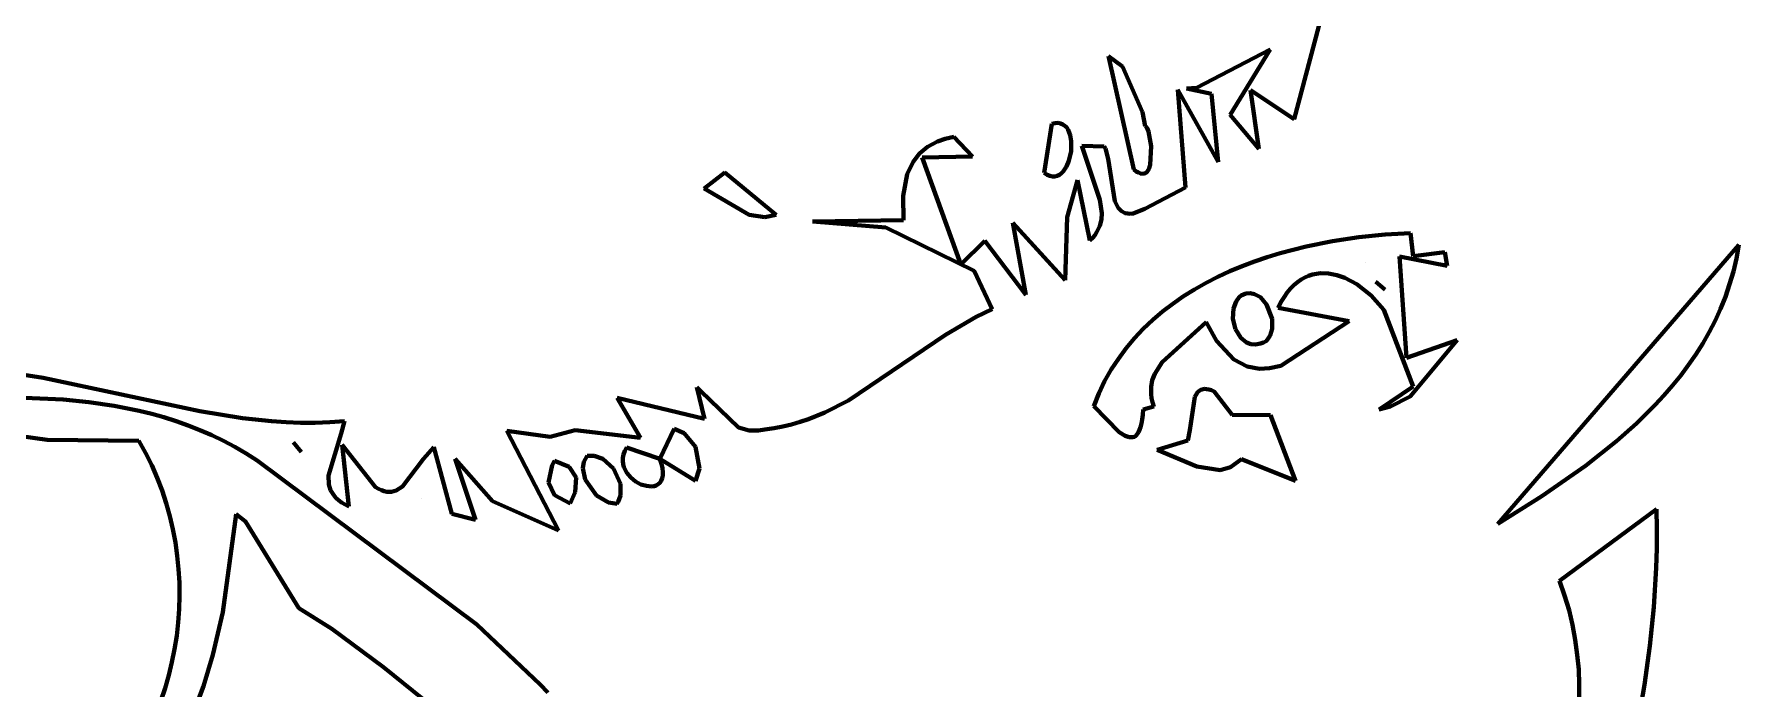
# Model space of a CAD drawing. Header units: millimetres. Extents: x 0 to 9.3, y 0 to 12.
# Drawn here: x 5.57 to 6.926, y 6.137 to 6.657 of the extents above; entities that cross this region are included whole.
import ezdxf

# ---------------------------------------------------------------- set-up
doc = ezdxf.new("R2010")
doc.units = ezdxf.units.MM
doc.layers.add('color#010101ff', color=7, linetype='CONTINUOUS', lineweight=100)
doc.layers.add('color#ffffffff', color=7, linetype='CONTINUOUS', lineweight=100)

msp = doc.modelspace()

# ---------------------------------------------------------------- linework, layer by layer
at = {"layer": 'color#010101ff'}
for p, q in [((6.5723, 6.5899), (6.5976, 6.6861)), ((6.4946, 6.6148), (6.553, 6.6452)), ((6.553, 6.6452), (6.5213, 6.5933)), ((6.4246, 6.6399), (6.4357, 6.6318)), ((6.4446, 6.5498), (6.4246, 6.6399)), ((6.4357, 6.6318), (6.4517, 6.5954)), ((6.4867, 6.6143), (6.4946, 6.6148)), ((6.4859, 6.5354), (6.4797, 6.6132)), ((6.4797, 6.6132), (6.5117, 6.556)), ((6.5065, 6.6099), (6.4867, 6.6143)), ((6.5117, 6.556), (6.5065, 6.6099)), ((6.544, 6.5663), (6.5375, 6.6128)), ((6.5375, 6.6128), (6.5723, 6.5899)), ((6.4517, 6.5954), (6.4538, 6.5843)), ((6.5213, 6.5933), (6.544, 6.5663)), ((6.2885, 6.572), (6.2947, 6.5742)), ((6.2947, 6.5742), (6.3016, 6.5757)), ((6.3016, 6.5757), (6.3164, 6.5601)), ((6.3735, 6.5471), (6.3795, 6.5861)), ((6.3795, 6.5861), (6.3821, 6.5867)), ((6.3821, 6.5867), (6.3844, 6.5868)), ((6.3844, 6.5868), (6.3865, 6.5864)), ((6.3865, 6.5864), (6.3883, 6.5856)), ((6.3883, 6.5856), (6.3899, 6.5845)), ((6.3899, 6.5845), (6.3913, 6.5831)), ((6.3913, 6.5831), (6.3925, 6.5814)), ((6.3925, 6.5814), (6.3942, 6.5772)), ((6.3942, 6.5772), (6.395, 6.5724)), ((6.4538, 6.5843), (6.4543, 6.584)), ((6.4543, 6.584), (6.4554, 6.5826)), ((6.4554, 6.5826), (6.4563, 6.58)), ((6.4563, 6.58), (6.4584, 6.5683)), ((6.2693, 6.556), (6.2743, 6.5624)), ((6.2743, 6.5624), (6.2807, 6.5678)), ((6.2807, 6.5678), (6.2885, 6.572)), ((6.3949, 6.5645), (6.3931, 6.5567)), ((6.395, 6.5724), (6.3949, 6.5645)), ((6.4177, 6.5257), (6.4034, 6.5685)), ((6.4034, 6.5685), (6.4212, 6.568)), ((6.4212, 6.568), (6.4221, 6.5664)), ((6.4221, 6.5664), (6.4244, 6.5583)), ((6.4584, 6.5683), (6.4578, 6.5534)), ((6.1031, 6.5348), (6.1194, 6.5474)), ((6.1194, 6.5474), (6.1604, 6.5138)), ((6.2646, 6.5462), (6.2693, 6.556)), ((6.3164, 6.5601), (6.2765, 6.5593)), ((6.2765, 6.5593), (6.3072, 6.4744)), ((6.3758, 6.5457), (6.3735, 6.5471)), ((6.3886, 6.5483), (6.3871, 6.5468)), ((6.3912, 6.5521), (6.3886, 6.5483)), ((6.3931, 6.5567), (6.3912, 6.5521)), ((6.4244, 6.5583), (6.4297, 6.5246)), ((6.4466, 6.5483), (6.4446, 6.5498)), ((6.4484, 6.5473), (6.4466, 6.5483)), ((6.4501, 6.5466), (6.4484, 6.5473)), ((6.454, 6.547), (6.4529, 6.5465)), ((6.455, 6.5478), (6.454, 6.547)), ((6.4567, 6.5501), (6.455, 6.5478)), ((6.4578, 6.5534), (6.4567, 6.5501)), ((6.1388, 6.5138), (6.1031, 6.5348)), ((6.2613, 6.5289), (6.2646, 6.5462)), ((6.3779, 6.5447), (6.3758, 6.5457)), ((6.38, 6.5443), (6.3779, 6.5447)), ((6.382, 6.5443), (6.38, 6.5443)), ((6.3838, 6.5448), (6.382, 6.5443)), ((6.3855, 6.5456), (6.3838, 6.5448)), ((6.3871, 6.5468), (6.3855, 6.5456)), ((6.3918, 6.512), (6.3999, 6.5412)), ((6.3999, 6.5412), (6.4098, 6.4933)), ((6.4516, 6.5464), (6.4501, 6.5466)), ((6.4529, 6.5465), (6.4516, 6.5464)), ((6.4534, 6.5186), (6.4859, 6.5354)), ((6.2615, 6.5095), (6.2613, 6.5289)), ((6.4192, 6.5151), (6.4177, 6.5257)), ((6.4297, 6.5246), (6.4323, 6.5194)), ((6.1513, 6.512), (6.1388, 6.5138)), ((6.1604, 6.5138), (6.1513, 6.512)), ((6.1891, 6.5084), (6.2615, 6.5095)), ((6.2475, 6.5036), (6.1891, 6.5084)), ((6.3589, 6.4503), (6.3484, 6.5074)), ((6.3484, 6.5074), (6.3902, 6.4619)), ((6.3902, 6.4619), (6.3918, 6.512)), ((6.4177, 6.505), (6.4189, 6.51)), ((6.4189, 6.51), (6.4192, 6.5151)), ((6.4323, 6.5194), (6.4348, 6.5168)), ((6.4348, 6.5168), (6.4379, 6.5152)), ((6.4379, 6.5152), (6.4398, 6.5147)), ((6.4398, 6.5147), (6.4418, 6.5146)), ((6.4418, 6.5146), (6.4441, 6.5147)), ((6.4441, 6.5147), (6.4534, 6.5186)), ((6.3177, 6.4692), (6.2475, 6.5036)), ((6.3072, 6.4744), (6.3261, 6.4931)), ((6.3261, 6.4931), (6.3589, 6.4503)), ((6.4098, 6.4933), (6.412, 6.4955)), ((6.412, 6.4955), (6.4139, 6.4979)), ((6.4139, 6.4979), (6.4154, 6.5002)), ((6.4154, 6.5002), (6.4177, 6.505)), ((6.6027, 6.4928), (6.5818, 6.4886)), ((6.6236, 6.496), (6.6027, 6.4928)), ((6.6444, 6.4981), (6.6236, 6.496)), ((6.6647, 6.4992), (6.6444, 6.4981)), ((6.6669, 6.4808), (6.6647, 6.4992)), ((6.5508, 6.4802), (6.5407, 6.4767)), ((6.561, 6.4833), (6.5508, 6.4802)), ((6.5818, 6.4886), (6.561, 6.4833)), ((6.6614, 6.4002), (6.656, 6.4806)), ((6.656, 6.4806), (6.6938, 6.4733)), ((6.692, 6.4841), (6.6669, 6.4808)), ((6.6938, 6.4733), (6.692, 6.4841)), ((6.9258, 6.4898), (6.734, 6.2682)), ((6.9238, 6.4791), (6.9258, 6.4898)), ((6.3321, 6.4389), (6.3177, 6.4692)), ((6.521, 6.4689), (6.5114, 6.4644)), ((6.5308, 6.473), (6.521, 6.4689)), ((6.5407, 6.4767), (6.5308, 6.473)), ((6.5837, 6.4653), (6.5868, 6.4663)), ((6.5868, 6.4663), (6.5932, 6.4673)), ((6.5932, 6.4673), (6.5996, 6.4671)), ((6.5996, 6.4671), (6.6061, 6.4659)), ((6.6061, 6.4659), (6.6125, 6.4637)), ((6.629, 6.4758), (6.629, 6.4758)), ((6.9184, 6.4586), (6.9214, 6.4687)), ((6.9214, 6.4687), (6.9238, 6.4791)), ((6.493, 6.4545), (6.4842, 6.449)), ((6.5021, 6.4596), (6.493, 6.4545)), ((6.5114, 6.4644), (6.5021, 6.4596)), ((6.5666, 6.4519), (6.5692, 6.4551)), ((6.5692, 6.4551), (6.5719, 6.4579)), ((6.5719, 6.4579), (6.5748, 6.4602)), ((6.5748, 6.4602), (6.5777, 6.4623)), ((6.5777, 6.4623), (6.5807, 6.4639)), ((6.5807, 6.4639), (6.5837, 6.4653)), ((6.6125, 6.4637), (6.6219, 6.4587)), ((6.6219, 6.4587), (6.6335, 6.4496)), ((6.6372, 6.4606), (6.6442, 6.4545)), ((6.6439, 6.4548), (6.6372, 6.4606)), ((6.6442, 6.4545), (6.6439, 6.4548)), ((6.915, 6.4487), (6.9184, 6.4586)), ((6.3193, 6.4328), (6.3321, 6.4389)), ((6.4757, 6.4431), (6.4675, 6.4368)), ((6.4842, 6.449), (6.4757, 6.4431)), ((6.5235, 6.431), (6.5239, 6.4393)), ((6.5239, 6.4393), (6.526, 6.445)), ((6.526, 6.445), (6.5285, 6.4483)), ((6.5285, 6.4483), (6.53, 6.4497)), ((6.53, 6.4497), (6.5337, 6.4512)), ((6.5337, 6.4512), (6.5373, 6.4515)), ((6.5373, 6.4515), (6.5407, 6.4508)), ((6.5407, 6.4508), (6.5453, 6.4482)), ((6.5453, 6.4482), (6.5503, 6.4424)), ((6.5503, 6.4424), (6.5546, 6.431)), ((6.5595, 6.4399), (6.5617, 6.4443)), ((6.6158, 6.4293), (6.5595, 6.4399)), ((6.5617, 6.4443), (6.5641, 6.4483)), ((6.5641, 6.4483), (6.5666, 6.4519)), ((6.6335, 6.4496), (6.6435, 6.4383)), ((6.9068, 6.4296), (6.9111, 6.439)), ((6.9111, 6.439), (6.915, 6.4487)), ((6.2949, 6.4183), (6.3193, 6.4328)), ((6.4597, 6.4302), (6.4522, 6.4231)), ((6.4675, 6.4368), (6.4597, 6.4302)), ((6.4673, 6.3967), (6.5021, 6.4285)), ((6.5021, 6.4285), (6.5104, 6.4137)), ((6.5256, 6.4228), (6.5235, 6.431)), ((6.5546, 6.431), (6.5547, 6.4231)), ((6.5615, 6.3938), (6.6158, 6.4293)), ((6.6435, 6.4383), (6.6667, 6.3773)), ((6.9021, 6.4205), (6.9068, 6.4296)), ((6.2178, 6.3663), (6.2949, 6.4183)), ((6.4452, 6.4156), (6.4385, 6.4077)), ((6.4522, 6.4231), (6.4452, 6.4156)), ((6.5104, 6.4137), (6.5242, 6.3987)), ((6.5299, 6.4159), (6.5256, 6.4228)), ((6.5343, 6.4124), (6.5299, 6.4159)), ((6.5377, 6.411), (6.5343, 6.4124)), ((6.5477, 6.4122), (6.5455, 6.4114)), ((6.5498, 6.4134), (6.5477, 6.4122)), ((6.5511, 6.4147), (6.5498, 6.4134)), ((6.5531, 6.4178), (6.5511, 6.4147)), ((6.5547, 6.4231), (6.5531, 6.4178)), ((6.7017, 6.4141), (6.6614, 6.4002)), ((6.6644, 6.3693), (6.7017, 6.4141)), ((6.8915, 6.4028), (6.897, 6.4115)), ((6.897, 6.4115), (6.9021, 6.4205)), ((6.4324, 6.3994), (6.4267, 6.3907)), ((6.4385, 6.4077), (6.4324, 6.3994)), ((6.5242, 6.3987), (6.5348, 6.3932)), ((6.5415, 6.4106), (6.5377, 6.411)), ((6.5455, 6.4114), (6.5415, 6.4106)), ((6.8856, 6.3944), (6.8915, 6.4028)), ((5.5433, 6.3896), (5.5775, 6.3842)), ((6.4267, 6.3907), (6.4215, 6.3815)), ((6.4594, 6.3824), (6.4613, 6.3875)), ((6.4613, 6.3875), (6.4673, 6.3967)), ((6.5348, 6.3932), (6.5445, 6.3914)), ((6.5445, 6.3914), (6.5526, 6.3918)), ((6.5526, 6.3918), (6.5615, 6.3938)), ((6.873, 6.378), (6.8795, 6.3861)), ((6.8795, 6.3861), (6.8856, 6.3944)), ((5.5775, 6.3842), (5.702, 6.3576)), ((6.1033, 6.3516), (6.0972, 6.3768)), ((6.0972, 6.3768), (6.1003, 6.3735)), ((6.1003, 6.3735), (6.1304, 6.3447)), ((6.4169, 6.3718), (6.4128, 6.3617)), ((6.4215, 6.3815), (6.4169, 6.3718)), ((6.4584, 6.377), (6.4594, 6.3824)), ((6.4584, 6.3711), (6.4584, 6.377)), ((6.4588, 6.368), (6.4584, 6.3711)), ((6.4956, 6.373), (6.4931, 6.369)), ((6.4979, 6.3747), (6.4956, 6.373)), ((6.5008, 6.3754), (6.4979, 6.3747)), ((6.5025, 6.3753), (6.5008, 6.3754)), ((6.5043, 6.3749), (6.5025, 6.3753)), ((6.5064, 6.3743), (6.5043, 6.3749)), ((6.5086, 6.3732), (6.5064, 6.3743)), ((6.523, 6.3548), (6.5086, 6.3732)), ((6.6667, 6.3773), (6.6397, 6.3591)), ((6.8662, 6.3702), (6.873, 6.378)), ((5.5934, 6.3669), (5.5626, 6.3684)), ((5.6138, 6.3649), (5.5934, 6.3669)), ((5.634, 6.3619), (5.6138, 6.3649)), ((5.6539, 6.3579), (5.634, 6.3619)), ((5.6638, 6.3555), (5.6539, 6.3579)), ((5.702, 6.3576), (5.7361, 6.3521)), ((6.0525, 6.3364), (6.0338, 6.3684)), ((6.0338, 6.3684), (6.1033, 6.3516)), ((6.199, 6.3566), (6.2178, 6.3663)), ((6.4128, 6.3617), (6.433, 6.3411)), ((6.4518, 6.3548), (6.4521, 6.359)), ((6.4521, 6.359), (6.4605, 6.3614)), ((6.4595, 6.3648), (6.4588, 6.368)), ((6.4605, 6.3614), (6.4595, 6.3648)), ((6.4931, 6.369), (6.4892, 6.3425)), ((6.6397, 6.3591), (6.6487, 6.3614)), ((6.6487, 6.3614), (6.6644, 6.3693)), ((6.8443, 6.3478), (6.8591, 6.3626)), ((6.8591, 6.3626), (6.8662, 6.3702)), ((5.462, 6.3516), (5.5806, 6.3348)), ((5.6735, 6.3528), (5.6638, 6.3555)), ((5.6832, 6.3497), (5.6735, 6.3528)), ((5.6927, 6.3464), (5.6832, 6.3497)), ((5.7022, 6.3426), (5.6927, 6.3464)), ((5.7361, 6.3521), (5.759, 6.3497)), ((5.759, 6.3497), (5.7706, 6.3489)), ((5.7706, 6.3489), (5.7821, 6.3485)), ((5.7821, 6.3485), (5.7937, 6.3485)), ((5.7937, 6.3485), (5.8054, 6.3489)), ((5.8054, 6.3489), (5.8171, 6.3497)), ((5.8171, 6.3497), (5.8145, 6.34)), ((6.1304, 6.3447), (6.1389, 6.3423)), ((6.1514, 6.3432), (6.1586, 6.3442)), ((6.1586, 6.3442), (6.1657, 6.3455)), ((6.1657, 6.3455), (6.1726, 6.3471)), ((6.1726, 6.3471), (6.1794, 6.3491)), ((6.1794, 6.3491), (6.1861, 6.3513)), ((6.1861, 6.3513), (6.199, 6.3566)), ((6.4493, 6.3428), (6.4501, 6.3451)), ((6.4501, 6.3451), (6.4508, 6.3479)), ((6.4508, 6.3479), (6.4514, 6.3511)), ((6.4514, 6.3511), (6.4518, 6.3548)), ((6.5533, 6.3545), (6.523, 6.3548)), ((6.5733, 6.3022), (6.5533, 6.3545)), ((6.8285, 6.3339), (6.8443, 6.3478)), ((5.5806, 6.3348), (5.6537, 6.3341)), ((5.6537, 6.3341), (5.659, 6.3245)), ((5.7115, 6.3386), (5.7022, 6.3426)), ((5.7208, 6.3341), (5.7115, 6.3386)), ((5.7298, 6.3293), (5.7208, 6.3341)), ((5.7765, 6.3327), (5.7813, 6.327)), ((5.7827, 6.3254), (5.7765, 6.3327)), ((5.8145, 6.34), (5.8043, 6.3066)), ((5.8206, 6.2819), (5.8153, 6.3309)), ((5.8153, 6.3309), (5.8417, 6.2974)), ((5.9873, 6.2629), (5.9462, 6.3421)), ((5.9462, 6.3421), (5.9807, 6.3372)), ((5.9807, 6.3372), (6.0004, 6.3427)), ((6.0004, 6.3427), (6.0525, 6.3364)), ((6.0793, 6.3436), (6.0679, 6.3198)), ((6.0871, 6.3402), (6.0793, 6.3436)), ((6.0961, 6.3294), (6.0871, 6.3402)), ((6.1389, 6.3423), (6.1462, 6.3422)), ((6.1462, 6.3422), (6.1514, 6.3432)), ((6.433, 6.3411), (6.4379, 6.338)), ((6.4379, 6.338), (6.441, 6.3369)), ((6.441, 6.3369), (6.4438, 6.337)), ((6.4438, 6.337), (6.4451, 6.3374)), ((6.4451, 6.3374), (6.4463, 6.3382)), ((6.4463, 6.3382), (6.4474, 6.3394)), ((6.4474, 6.3394), (6.4484, 6.3409)), ((6.4484, 6.3409), (6.4493, 6.3428)), ((6.4877, 6.3345), (6.4632, 6.327)), ((6.4892, 6.3425), (6.4877, 6.3345)), ((6.8037, 6.3142), (6.8285, 6.3339)), ((5.659, 6.3245), (5.6638, 6.3147)), ((5.7388, 6.3241), (5.7298, 6.3293)), ((5.7476, 6.3184), (5.7388, 6.3241)), ((5.9223, 6.1881), (5.7476, 6.3184)), ((5.7813, 6.327), (5.7827, 6.3254)), ((5.8633, 6.2977), (5.8799, 6.3199)), ((5.8799, 6.3199), (5.8881, 6.3292)), ((5.8881, 6.3292), (5.9024, 6.2761)), ((5.9213, 6.2712), (5.9051, 6.3198)), ((5.9051, 6.3198), (5.9347, 6.2861)), ((5.984, 6.3183), (5.9823, 6.3148)), ((5.9958, 6.3134), (5.984, 6.3183)), ((6.0075, 6.3175), (6.0066, 6.3124)), ((6.0101, 6.3221), (6.0075, 6.3175)), ((6.0155, 6.3223), (6.0101, 6.3221)), ((6.0224, 6.3199), (6.0155, 6.3223)), ((6.0309, 6.3122), (6.0224, 6.3199)), ((6.0389, 6.3233), (6.0384, 6.3206)), ((6.0384, 6.3206), (6.0384, 6.318)), ((6.0384, 6.318), (6.0387, 6.3155)), ((6.0399, 6.3261), (6.0389, 6.3233)), ((6.0413, 6.3289), (6.0399, 6.3261)), ((6.0679, 6.3198), (6.0413, 6.3289)), ((6.0679, 6.3198), (6.0962, 6.3022)), ((6.0691, 6.3158), (6.0679, 6.3198)), ((6.0994, 6.312), (6.0961, 6.3294)), ((6.4632, 6.327), (6.4948, 6.3136)), ((6.5216, 6.3131), (6.5303, 6.3196)), ((6.5303, 6.3196), (6.5733, 6.3022)), ((5.6638, 6.3147), (5.6681, 6.3048)), ((5.6681, 6.3048), (5.672, 6.2947)), ((5.8043, 6.3066), (5.8047, 6.2994)), ((5.9823, 6.3148), (5.9792, 6.3011)), ((6.0013, 6.305), (5.9958, 6.3134)), ((6.0004, 6.2933), (6.0013, 6.305)), ((6.0066, 6.3124), (6.0084, 6.3034)), ((6.0084, 6.3034), (6.0174, 6.2907)), ((6.0365, 6.2998), (6.0309, 6.3122)), ((6.0387, 6.3155), (6.0393, 6.3131)), ((6.0393, 6.3131), (6.0415, 6.3087)), ((6.0415, 6.3087), (6.0447, 6.3049)), ((6.0447, 6.3049), (6.0486, 6.3018)), ((6.069, 6.3024), (6.0697, 6.3043)), ((6.0699, 6.3124), (6.0691, 6.3158)), ((6.0697, 6.3043), (6.0702, 6.3066)), ((6.0702, 6.3093), (6.0699, 6.3124)), ((6.0702, 6.3066), (6.0702, 6.3093)), ((6.0962, 6.3022), (6.0994, 6.312)), ((6.4948, 6.3136), (6.5133, 6.3109)), ((6.5133, 6.3109), (6.5216, 6.3131)), ((6.7691, 6.2901), (6.8037, 6.3142)), ((5.672, 6.2947), (5.6753, 6.2845)), ((5.8047, 6.2994), (5.8061, 6.295)), ((5.8061, 6.295), (5.8086, 6.2908)), ((5.8086, 6.2908), (5.8103, 6.2888)), ((5.8417, 6.2974), (5.8441, 6.2959)), ((5.8441, 6.2959), (5.8464, 6.2948)), ((5.8464, 6.2948), (5.8486, 6.294)), ((5.8486, 6.294), (5.8507, 6.2935)), ((5.8507, 6.2935), (5.8546, 6.2935)), ((5.8546, 6.2935), (5.8583, 6.2945)), ((5.8583, 6.2945), (5.8633, 6.2977)), ((5.9792, 6.3011), (5.984, 6.2909)), ((5.984, 6.2909), (5.9966, 6.2842)), ((5.9966, 6.2842), (6.0004, 6.2933)), ((6.0174, 6.2907), (6.027, 6.285)), ((6.0347, 6.2856), (6.0366, 6.2906)), ((6.0366, 6.2906), (6.0365, 6.2998)), ((6.0486, 6.3018), (6.0528, 6.2995)), ((6.0528, 6.2995), (6.0572, 6.2982)), ((6.0572, 6.2982), (6.0613, 6.2979)), ((6.0613, 6.2979), (6.0632, 6.2981)), ((6.0632, 6.2981), (6.065, 6.2987)), ((6.065, 6.2987), (6.0665, 6.2996)), ((6.0665, 6.2996), (6.0679, 6.3008)), ((6.0679, 6.3008), (6.069, 6.3024)), ((6.734, 6.2682), (6.7691, 6.2901)), ((5.6753, 6.2845), (5.6782, 6.2742)), ((5.7204, 6.198), (5.731, 6.2759)), ((5.731, 6.2759), (5.7385, 6.2699)), ((5.8103, 6.2888), (5.8123, 6.2869)), ((5.8123, 6.2869), (5.8147, 6.2851)), ((5.8147, 6.2851), (5.8175, 6.2834)), ((5.8175, 6.2834), (5.8206, 6.2819)), ((5.8784, 6.2883), (5.8784, 6.2883)), ((5.9024, 6.2761), (5.9213, 6.2712)), ((5.9347, 6.2861), (5.9873, 6.2629)), ((6.027, 6.285), (6.0338, 6.2841)), ((6.0338, 6.2841), (6.0347, 6.2856)), ((6.8603, 6.2797), (6.7831, 6.2229)), ((6.8605, 6.2641), (6.8603, 6.2797)), ((5.6782, 6.2742), (5.6807, 6.2638)), ((5.6807, 6.2638), (5.6826, 6.2533)), ((5.7385, 6.2699), (5.7809, 6.2012)), ((6.8604, 6.2486), (6.8605, 6.2641)), ((5.6826, 6.2533), (5.6841, 6.2427)), ((5.6841, 6.2427), (5.6852, 6.2321)), ((6.8599, 6.2331), (6.8604, 6.2486)), ((5.6852, 6.2321), (5.6858, 6.2215)), ((6.7831, 6.2229), (6.7872, 6.2112)), ((6.8581, 6.202), (6.8599, 6.2331)), ((5.6859, 6.2109), (5.6856, 6.2002)), ((5.6858, 6.2215), (5.6859, 6.2109)), ((6.7872, 6.2112), (6.7907, 6.1995)), ((5.6856, 6.2002), (5.6849, 6.1896)), ((5.7125, 6.164), (5.7204, 6.198)), ((5.7809, 6.2012), (5.8069, 6.1846)), ((6.7907, 6.1995), (6.7935, 6.1877)), ((6.855, 6.171), (6.8581, 6.202)), ((5.6849, 6.1896), (5.6837, 6.1791)), ((5.8069, 6.1846), (5.8481, 6.1542)), ((5.9726, 6.1403), (5.9223, 6.1881)), ((6.7935, 6.1877), (6.7957, 6.1759)), ((5.682, 6.1686), (5.6799, 6.1581)), ((5.6837, 6.1791), (5.682, 6.1686)), ((6.7957, 6.1759), (6.7973, 6.1641)), ((6.8508, 6.1402), (6.855, 6.171)), ((5.6799, 6.1581), (5.6774, 6.1478)), ((5.7049, 6.1391), (5.7125, 6.164)), ((5.8481, 6.1542), (5.9759, 6.0513)), ((6.7973, 6.1641), (6.7984, 6.1522)), ((5.6774, 6.1478), (5.6745, 6.1375)), ((6.7984, 6.1522), (6.7989, 6.1404)), ((6.7989, 6.1404), (6.7989, 6.1286)), ((5.6745, 6.1375), (5.6711, 6.1274)), ((5.6988, 6.1228), (5.7049, 6.1391)), ((5.9789, 6.134), (5.9726, 6.1403)), ((6.8453, 6.1095), (6.8508, 6.1402))]:
    msp.add_line(p, q, dxfattribs=at)
at = {"layer": 'color#ffffffff'}
for p, q in [((6.5976, 6.6861), (6.5723, 6.5899)), ((6.553, 6.6452), (6.4946, 6.6148)), ((6.5213, 6.5933), (6.553, 6.6452)), ((6.4246, 6.6399), (6.4446, 6.5498)), ((6.4357, 6.6318), (6.4246, 6.6399)), ((6.4517, 6.5954), (6.4357, 6.6318)), ((6.4946, 6.6148), (6.4867, 6.6143)), ((6.5117, 6.556), (6.4797, 6.6132)), ((6.4797, 6.6132), (6.4859, 6.5354)), ((6.4867, 6.6143), (6.5065, 6.6099)), ((6.5065, 6.6099), (6.5117, 6.556)), ((6.5723, 6.5899), (6.5375, 6.6128)), ((6.5375, 6.6128), (6.544, 6.5663)), ((6.4538, 6.5843), (6.4517, 6.5954)), ((6.544, 6.5663), (6.5213, 6.5933)), ((6.2947, 6.5742), (6.2885, 6.572)), ((6.3016, 6.5757), (6.2947, 6.5742)), ((6.3164, 6.5601), (6.3016, 6.5757)), ((6.3795, 6.5861), (6.3735, 6.5471)), ((6.3821, 6.5867), (6.3795, 6.5861)), ((6.3844, 6.5868), (6.3821, 6.5867)), ((6.3865, 6.5864), (6.3844, 6.5868)), ((6.3883, 6.5856), (6.3865, 6.5864)), ((6.3899, 6.5845), (6.3883, 6.5856)), ((6.3913, 6.5831), (6.3899, 6.5845)), ((6.3925, 6.5814), (6.3913, 6.5831)), ((6.3942, 6.5772), (6.3925, 6.5814)), ((6.395, 6.5724), (6.3942, 6.5772)), ((6.4543, 6.584), (6.4538, 6.5843)), ((6.4554, 6.5826), (6.4543, 6.584)), ((6.4563, 6.58), (6.4554, 6.5826)), ((6.4584, 6.5683), (6.4563, 6.58)), ((6.2743, 6.5624), (6.2693, 6.556)), ((6.2807, 6.5678), (6.2743, 6.5624)), ((6.2885, 6.572), (6.2807, 6.5678)), ((6.3931, 6.5567), (6.3949, 6.5645)), ((6.3949, 6.5645), (6.395, 6.5724)), ((6.4212, 6.568), (6.4034, 6.5685)), ((6.4034, 6.5685), (6.4177, 6.5257)), ((6.4221, 6.5664), (6.4212, 6.568)), ((6.4244, 6.5583), (6.4221, 6.5664)), ((6.4578, 6.5534), (6.4584, 6.5683)), ((6.1194, 6.5474), (6.1031, 6.5348)), ((6.1604, 6.5138), (6.1194, 6.5474)), ((6.2693, 6.556), (6.2646, 6.5462)), ((6.2765, 6.5593), (6.3164, 6.5601)), ((6.3072, 6.4744), (6.2765, 6.5593)), ((6.3735, 6.5471), (6.3758, 6.5457)), ((6.3871, 6.5468), (6.3886, 6.5483)), ((6.3886, 6.5483), (6.3912, 6.5521)), ((6.3912, 6.5521), (6.3931, 6.5567)), ((6.4297, 6.5246), (6.4244, 6.5583)), ((6.4446, 6.5498), (6.4466, 6.5483)), ((6.4466, 6.5483), (6.4484, 6.5473)), ((6.4484, 6.5473), (6.4501, 6.5466)), ((6.4529, 6.5465), (6.454, 6.547)), ((6.454, 6.547), (6.455, 6.5478)), ((6.455, 6.5478), (6.4567, 6.5501)), ((6.4567, 6.5501), (6.4578, 6.5534)), ((6.1031, 6.5348), (6.1388, 6.5138)), ((6.2646, 6.5462), (6.2613, 6.5289)), ((6.3758, 6.5457), (6.3779, 6.5447)), ((6.3779, 6.5447), (6.38, 6.5443)), ((6.38, 6.5443), (6.382, 6.5443)), ((6.382, 6.5443), (6.3838, 6.5448)), ((6.3838, 6.5448), (6.3855, 6.5456)), ((6.3855, 6.5456), (6.3871, 6.5468)), ((6.3999, 6.5412), (6.3918, 6.512)), ((6.4098, 6.4933), (6.3999, 6.5412)), ((6.4501, 6.5466), (6.4516, 6.5464)), ((6.4516, 6.5464), (6.4529, 6.5465)), ((6.4859, 6.5354), (6.4534, 6.5186)), ((6.2613, 6.5289), (6.2615, 6.5095)), ((6.4177, 6.5257), (6.4192, 6.5151)), ((6.4323, 6.5194), (6.4297, 6.5246)), ((6.1388, 6.5138), (6.1513, 6.512)), ((6.1513, 6.512), (6.1604, 6.5138)), ((6.2615, 6.5095), (6.1891, 6.5084)), ((6.1891, 6.5084), (6.2475, 6.5036)), ((6.3902, 6.4619), (6.3484, 6.5074)), ((6.3484, 6.5074), (6.3589, 6.4503)), ((6.3918, 6.512), (6.3902, 6.4619)), ((6.4189, 6.51), (6.4177, 6.505)), ((6.4192, 6.5151), (6.4189, 6.51)), ((6.4348, 6.5168), (6.4323, 6.5194)), ((6.4379, 6.5152), (6.4348, 6.5168)), ((6.4398, 6.5147), (6.4379, 6.5152)), ((6.4418, 6.5146), (6.4398, 6.5147)), ((6.4441, 6.5147), (6.4418, 6.5146)), ((6.4534, 6.5186), (6.4441, 6.5147)), ((6.2475, 6.5036), (6.3177, 6.4692)), ((6.3261, 6.4931), (6.3072, 6.4744)), ((6.3589, 6.4503), (6.3261, 6.4931)), ((6.412, 6.4955), (6.4098, 6.4933)), ((6.4139, 6.4979), (6.412, 6.4955)), ((6.4154, 6.5002), (6.4139, 6.4979)), ((6.4177, 6.505), (6.4154, 6.5002)), ((6.5818, 6.4886), (6.6027, 6.4928)), ((6.6027, 6.4928), (6.6236, 6.496)), ((6.6236, 6.496), (6.6444, 6.4981)), ((6.6444, 6.4981), (6.6647, 6.4992)), ((6.6647, 6.4992), (6.6669, 6.4808)), ((6.5407, 6.4767), (6.5508, 6.4802)), ((6.5508, 6.4802), (6.561, 6.4833)), ((6.561, 6.4833), (6.5818, 6.4886)), ((6.6938, 6.4733), (6.656, 6.4806)), ((6.656, 6.4806), (6.6614, 6.4002)), ((6.6669, 6.4808), (6.692, 6.4841)), ((6.692, 6.4841), (6.6938, 6.4733)), ((6.734, 6.2682), (6.9258, 6.4898)), ((6.9258, 6.4898), (6.9238, 6.4791)), ((6.3177, 6.4692), (6.3321, 6.4389)), ((6.5114, 6.4644), (6.521, 6.4689)), ((6.521, 6.4689), (6.5308, 6.473)), ((6.5308, 6.473), (6.5407, 6.4767)), ((6.5868, 6.4663), (6.5837, 6.4653)), ((6.5932, 6.4673), (6.5868, 6.4663)), ((6.5996, 6.4671), (6.5932, 6.4673)), ((6.6061, 6.4659), (6.5996, 6.4671)), ((6.6125, 6.4637), (6.6061, 6.4659)), ((6.629, 6.4758), (6.629, 6.4758)), ((6.9214, 6.4687), (6.9184, 6.4586)), ((6.9238, 6.4791), (6.9214, 6.4687)), ((6.4842, 6.449), (6.493, 6.4545)), ((6.493, 6.4545), (6.5021, 6.4596)), ((6.5021, 6.4596), (6.5114, 6.4644)), ((6.5692, 6.4551), (6.5666, 6.4519)), ((6.5719, 6.4579), (6.5692, 6.4551)), ((6.5748, 6.4602), (6.5719, 6.4579)), ((6.5777, 6.4623), (6.5748, 6.4602)), ((6.5807, 6.4639), (6.5777, 6.4623)), ((6.5837, 6.4653), (6.5807, 6.4639)), ((6.6219, 6.4587), (6.6125, 6.4637)), ((6.6335, 6.4496), (6.6219, 6.4587)), ((6.6372, 6.4606), (6.6439, 6.4548)), ((6.6442, 6.4545), (6.6372, 6.4606)), ((6.6439, 6.4548), (6.6442, 6.4545)), ((6.9184, 6.4586), (6.915, 6.4487)), ((6.3321, 6.4389), (6.3193, 6.4328)), ((6.4675, 6.4368), (6.4757, 6.4431)), ((6.4757, 6.4431), (6.4842, 6.449)), ((6.5239, 6.4393), (6.5235, 6.431)), ((6.526, 6.445), (6.5239, 6.4393)), ((6.5285, 6.4483), (6.526, 6.445)), ((6.53, 6.4497), (6.5285, 6.4483)), ((6.5337, 6.4512), (6.53, 6.4497)), ((6.5373, 6.4515), (6.5337, 6.4512)), ((6.5407, 6.4508), (6.5373, 6.4515)), ((6.5453, 6.4482), (6.5407, 6.4508)), ((6.5503, 6.4424), (6.5453, 6.4482)), ((6.5546, 6.431), (6.5503, 6.4424)), ((6.5617, 6.4443), (6.5595, 6.4399)), ((6.5595, 6.4399), (6.6158, 6.4293)), ((6.5641, 6.4483), (6.5617, 6.4443)), ((6.5666, 6.4519), (6.5641, 6.4483)), ((6.6435, 6.4383), (6.6335, 6.4496)), ((6.9111, 6.439), (6.9068, 6.4296)), ((6.915, 6.4487), (6.9111, 6.439)), ((6.3193, 6.4328), (6.2949, 6.4183)), ((6.4522, 6.4231), (6.4597, 6.4302)), ((6.4597, 6.4302), (6.4675, 6.4368)), ((6.5021, 6.4285), (6.4673, 6.3967)), ((6.5104, 6.4137), (6.5021, 6.4285)), ((6.5235, 6.431), (6.5256, 6.4228)), ((6.5547, 6.4231), (6.5546, 6.431)), ((6.6158, 6.4293), (6.5615, 6.3938)), ((6.6667, 6.3773), (6.6435, 6.4383)), ((6.9068, 6.4296), (6.9021, 6.4205)), ((6.2949, 6.4183), (6.2178, 6.3663)), ((6.4385, 6.4077), (6.4452, 6.4156)), ((6.4452, 6.4156), (6.4522, 6.4231)), ((6.5242, 6.3987), (6.5104, 6.4137)), ((6.5256, 6.4228), (6.5299, 6.4159)), ((6.5299, 6.4159), (6.5343, 6.4124)), ((6.5343, 6.4124), (6.5377, 6.411)), ((6.5455, 6.4114), (6.5477, 6.4122)), ((6.5477, 6.4122), (6.5498, 6.4134)), ((6.5498, 6.4134), (6.5511, 6.4147)), ((6.5511, 6.4147), (6.5531, 6.4178)), ((6.5531, 6.4178), (6.5547, 6.4231)), ((6.6614, 6.4002), (6.7017, 6.4141)), ((6.7017, 6.4141), (6.6644, 6.3693)), ((6.897, 6.4115), (6.8915, 6.4028)), ((6.9021, 6.4205), (6.897, 6.4115)), ((6.4267, 6.3907), (6.4324, 6.3994)), ((6.4324, 6.3994), (6.4385, 6.4077)), ((6.5348, 6.3932), (6.5242, 6.3987)), ((6.5377, 6.411), (6.5415, 6.4106)), ((6.5415, 6.4106), (6.5455, 6.4114)), ((6.8915, 6.4028), (6.8856, 6.3944)), ((5.5775, 6.3842), (5.5433, 6.3896)), ((6.4215, 6.3815), (6.4267, 6.3907)), ((6.4613, 6.3875), (6.4594, 6.3824)), ((6.4673, 6.3967), (6.4613, 6.3875)), ((6.5445, 6.3914), (6.5348, 6.3932)), ((6.5526, 6.3918), (6.5445, 6.3914)), ((6.5615, 6.3938), (6.5526, 6.3918)), ((6.8795, 6.3861), (6.873, 6.378)), ((6.8856, 6.3944), (6.8795, 6.3861)), ((5.702, 6.3576), (5.5775, 6.3842)), ((6.1003, 6.3735), (6.0972, 6.3768)), ((6.0972, 6.3768), (6.1033, 6.3516)), ((6.1304, 6.3447), (6.1003, 6.3735)), ((6.4128, 6.3617), (6.4169, 6.3718)), ((6.4169, 6.3718), (6.4215, 6.3815)), ((6.4594, 6.3824), (6.4584, 6.377)), ((6.4584, 6.377), (6.4584, 6.3711)), ((6.4584, 6.3711), (6.4588, 6.368)), ((6.4931, 6.369), (6.4956, 6.373)), ((6.4956, 6.373), (6.4979, 6.3747)), ((6.4979, 6.3747), (6.5008, 6.3754)), ((6.5008, 6.3754), (6.5025, 6.3753)), ((6.5025, 6.3753), (6.5043, 6.3749)), ((6.5043, 6.3749), (6.5064, 6.3743)), ((6.5064, 6.3743), (6.5086, 6.3732)), ((6.5086, 6.3732), (6.523, 6.3548)), ((6.6397, 6.3591), (6.6667, 6.3773)), ((6.873, 6.378), (6.8662, 6.3702)), ((5.5626, 6.3684), (5.5934, 6.3669)), ((5.5934, 6.3669), (5.6138, 6.3649)), ((5.6138, 6.3649), (5.634, 6.3619)), ((5.634, 6.3619), (5.6539, 6.3579)), ((5.6539, 6.3579), (5.6638, 6.3555)), ((5.7361, 6.3521), (5.702, 6.3576)), ((6.1033, 6.3516), (6.0338, 6.3684)), ((6.0338, 6.3684), (6.0525, 6.3364)), ((6.2178, 6.3663), (6.199, 6.3566)), ((6.433, 6.3411), (6.4128, 6.3617)), ((6.4521, 6.359), (6.4518, 6.3548)), ((6.4605, 6.3614), (6.4521, 6.359)), ((6.4588, 6.368), (6.4595, 6.3648)), ((6.4595, 6.3648), (6.4605, 6.3614)), ((6.4892, 6.3425), (6.4931, 6.369)), ((6.6487, 6.3614), (6.6397, 6.3591)), ((6.6644, 6.3693), (6.6487, 6.3614)), ((6.8591, 6.3626), (6.8443, 6.3478)), ((6.8662, 6.3702), (6.8591, 6.3626)), ((5.5806, 6.3348), (5.462, 6.3516)), ((5.6638, 6.3555), (5.6735, 6.3528)), ((5.6735, 6.3528), (5.6832, 6.3497)), ((5.6832, 6.3497), (5.6927, 6.3464)), ((5.6927, 6.3464), (5.7022, 6.3426)), ((5.759, 6.3497), (5.7361, 6.3521)), ((5.7706, 6.3489), (5.759, 6.3497)), ((5.7821, 6.3485), (5.7706, 6.3489)), ((5.7937, 6.3485), (5.7821, 6.3485)), ((5.8054, 6.3489), (5.7937, 6.3485)), ((5.8171, 6.3497), (5.8054, 6.3489)), ((5.8145, 6.34), (5.8171, 6.3497)), ((6.1389, 6.3423), (6.1304, 6.3447)), ((6.1586, 6.3442), (6.1514, 6.3432)), ((6.1657, 6.3455), (6.1586, 6.3442)), ((6.1726, 6.3471), (6.1657, 6.3455)), ((6.1794, 6.3491), (6.1726, 6.3471)), ((6.1861, 6.3513), (6.1794, 6.3491)), ((6.199, 6.3566), (6.1861, 6.3513)), ((6.4501, 6.3451), (6.4493, 6.3428)), ((6.4508, 6.3479), (6.4501, 6.3451)), ((6.4514, 6.3511), (6.4508, 6.3479)), ((6.4518, 6.3548), (6.4514, 6.3511)), ((6.523, 6.3548), (6.5533, 6.3545)), ((6.5533, 6.3545), (6.5733, 6.3022)), ((6.8443, 6.3478), (6.8285, 6.3339)), ((5.6537, 6.3341), (5.5806, 6.3348)), ((5.659, 6.3245), (5.6537, 6.3341)), ((5.7022, 6.3426), (5.7115, 6.3386)), ((5.7115, 6.3386), (5.7208, 6.3341)), ((5.7208, 6.3341), (5.7298, 6.3293)), ((5.7765, 6.3327), (5.7827, 6.3254)), ((5.7813, 6.327), (5.7765, 6.3327)), ((5.8043, 6.3066), (5.8145, 6.34)), ((5.8417, 6.2974), (5.8153, 6.3309)), ((5.8153, 6.3309), (5.8206, 6.2819)), ((5.9807, 6.3372), (5.9462, 6.3421)), ((5.9462, 6.3421), (5.9873, 6.2629)), ((6.0004, 6.3427), (5.9807, 6.3372)), ((6.0525, 6.3364), (6.0004, 6.3427)), ((6.0679, 6.3198), (6.0793, 6.3436)), ((6.0793, 6.3436), (6.0871, 6.3402)), ((6.0871, 6.3402), (6.0961, 6.3294)), ((6.1462, 6.3422), (6.1389, 6.3423)), ((6.1514, 6.3432), (6.1462, 6.3422)), ((6.4379, 6.338), (6.433, 6.3411)), ((6.441, 6.3369), (6.4379, 6.338)), ((6.4438, 6.337), (6.441, 6.3369)), ((6.4451, 6.3374), (6.4438, 6.337)), ((6.4463, 6.3382), (6.4451, 6.3374)), ((6.4474, 6.3394), (6.4463, 6.3382)), ((6.4484, 6.3409), (6.4474, 6.3394)), ((6.4493, 6.3428), (6.4484, 6.3409)), ((6.4632, 6.327), (6.4877, 6.3345)), ((6.4877, 6.3345), (6.4892, 6.3425)), ((6.8285, 6.3339), (6.8037, 6.3142)), ((5.6638, 6.3147), (5.659, 6.3245)), ((5.7298, 6.3293), (5.7388, 6.3241)), ((5.7388, 6.3241), (5.7476, 6.3184)), ((5.7476, 6.3184), (5.9223, 6.1881)), ((5.7827, 6.3254), (5.7813, 6.327)), ((5.8799, 6.3199), (5.8633, 6.2977)), ((5.8881, 6.3292), (5.8799, 6.3199)), ((5.9024, 6.2761), (5.8881, 6.3292)), ((5.9347, 6.2861), (5.9051, 6.3198)), ((5.9051, 6.3198), (5.9213, 6.2712)), ((5.9823, 6.3148), (5.984, 6.3183)), ((5.984, 6.3183), (5.9958, 6.3134)), ((6.0066, 6.3124), (6.0075, 6.3175)), ((6.0075, 6.3175), (6.0101, 6.3221)), ((6.0101, 6.3221), (6.0155, 6.3223)), ((6.0155, 6.3223), (6.0224, 6.3199)), ((6.0224, 6.3199), (6.0309, 6.3122)), ((6.0384, 6.3206), (6.0389, 6.3233)), ((6.0384, 6.318), (6.0384, 6.3206)), ((6.0387, 6.3155), (6.0384, 6.318)), ((6.0389, 6.3233), (6.0399, 6.3261)), ((6.0399, 6.3261), (6.0413, 6.3289)), ((6.0413, 6.3289), (6.0679, 6.3198)), ((6.0962, 6.3022), (6.0679, 6.3198)), ((6.0679, 6.3198), (6.0691, 6.3158)), ((6.0961, 6.3294), (6.0994, 6.312)), ((6.4948, 6.3136), (6.4632, 6.327)), ((6.5303, 6.3196), (6.5216, 6.3131)), ((6.5733, 6.3022), (6.5303, 6.3196)), ((5.6681, 6.3048), (5.6638, 6.3147)), ((5.672, 6.2947), (5.6681, 6.3048)), ((5.8047, 6.2994), (5.8043, 6.3066)), ((5.9792, 6.3011), (5.9823, 6.3148)), ((5.9958, 6.3134), (6.0013, 6.305)), ((6.0013, 6.305), (6.0004, 6.2933)), ((6.0084, 6.3034), (6.0066, 6.3124)), ((6.0174, 6.2907), (6.0084, 6.3034)), ((6.0309, 6.3122), (6.0365, 6.2998)), ((6.0393, 6.3131), (6.0387, 6.3155)), ((6.0415, 6.3087), (6.0393, 6.3131)), ((6.0447, 6.3049), (6.0415, 6.3087)), ((6.0486, 6.3018), (6.0447, 6.3049)), ((6.0697, 6.3043), (6.069, 6.3024)), ((6.0691, 6.3158), (6.0699, 6.3124)), ((6.0702, 6.3066), (6.0697, 6.3043)), ((6.0699, 6.3124), (6.0702, 6.3093)), ((6.0702, 6.3093), (6.0702, 6.3066)), ((6.0994, 6.312), (6.0962, 6.3022)), ((6.5133, 6.3109), (6.4948, 6.3136)), ((6.5216, 6.3131), (6.5133, 6.3109)), ((6.8037, 6.3142), (6.7691, 6.2901)), ((5.6753, 6.2845), (5.672, 6.2947)), ((5.8061, 6.295), (5.8047, 6.2994)), ((5.8086, 6.2908), (5.8061, 6.295)), ((5.8103, 6.2888), (5.8086, 6.2908)), ((5.8441, 6.2959), (5.8417, 6.2974)), ((5.8464, 6.2948), (5.8441, 6.2959)), ((5.8486, 6.294), (5.8464, 6.2948)), ((5.8507, 6.2935), (5.8486, 6.294)), ((5.8546, 6.2935), (5.8507, 6.2935)), ((5.8583, 6.2945), (5.8546, 6.2935)), ((5.8633, 6.2977), (5.8583, 6.2945)), ((5.984, 6.2909), (5.9792, 6.3011)), ((5.9966, 6.2842), (5.984, 6.2909)), ((6.0004, 6.2933), (5.9966, 6.2842)), ((6.027, 6.285), (6.0174, 6.2907)), ((6.0366, 6.2906), (6.0347, 6.2856)), ((6.0365, 6.2998), (6.0366, 6.2906)), ((6.0528, 6.2995), (6.0486, 6.3018)), ((6.0572, 6.2982), (6.0528, 6.2995)), ((6.0613, 6.2979), (6.0572, 6.2982)), ((6.0632, 6.2981), (6.0613, 6.2979)), ((6.065, 6.2987), (6.0632, 6.2981)), ((6.0665, 6.2996), (6.065, 6.2987)), ((6.0679, 6.3008), (6.0665, 6.2996)), ((6.069, 6.3024), (6.0679, 6.3008)), ((6.7691, 6.2901), (6.734, 6.2682)), ((5.6782, 6.2742), (5.6753, 6.2845)), ((5.731, 6.2759), (5.7204, 6.198)), ((5.7385, 6.2699), (5.731, 6.2759)), ((5.8123, 6.2869), (5.8103, 6.2888)), ((5.8147, 6.2851), (5.8123, 6.2869)), ((5.8175, 6.2834), (5.8147, 6.2851)), ((5.8206, 6.2819), (5.8175, 6.2834)), ((5.8784, 6.2883), (5.8784, 6.2883)), ((5.9213, 6.2712), (5.9024, 6.2761)), ((5.9873, 6.2629), (5.9347, 6.2861)), ((6.0338, 6.2841), (6.027, 6.285)), ((6.0347, 6.2856), (6.0338, 6.2841)), ((6.7831, 6.2229), (6.8603, 6.2797)), ((6.8603, 6.2797), (6.8605, 6.2641)), ((5.6807, 6.2638), (5.6782, 6.2742)), ((5.6826, 6.2533), (5.6807, 6.2638)), ((5.7809, 6.2012), (5.7385, 6.2699)), ((6.8605, 6.2641), (6.8604, 6.2486)), ((5.6841, 6.2427), (5.6826, 6.2533)), ((5.6852, 6.2321), (5.6841, 6.2427)), ((6.8604, 6.2486), (6.8599, 6.2331)), ((5.6858, 6.2215), (5.6852, 6.2321)), ((6.7872, 6.2112), (6.7831, 6.2229)), ((6.8599, 6.2331), (6.8581, 6.202)), ((5.6856, 6.2002), (5.6859, 6.2109)), ((5.6859, 6.2109), (5.6858, 6.2215)), ((6.7907, 6.1995), (6.7872, 6.2112)), ((5.6849, 6.1896), (5.6856, 6.2002)), ((5.7204, 6.198), (5.7125, 6.164)), ((5.8069, 6.1846), (5.7809, 6.2012)), ((6.7935, 6.1877), (6.7907, 6.1995)), ((6.8581, 6.202), (6.855, 6.171)), ((5.6837, 6.1791), (5.6849, 6.1896)), ((5.8481, 6.1542), (5.8069, 6.1846)), ((5.9223, 6.1881), (5.9726, 6.1403)), ((6.7957, 6.1759), (6.7935, 6.1877)), ((5.6799, 6.1581), (5.682, 6.1686)), ((5.682, 6.1686), (5.6837, 6.1791)), ((6.7973, 6.1641), (6.7957, 6.1759)), ((6.855, 6.171), (6.8508, 6.1402)), ((5.6774, 6.1478), (5.6799, 6.1581)), ((5.7125, 6.164), (5.7049, 6.1391)), ((5.9759, 6.0513), (5.8481, 6.1542)), ((6.7984, 6.1522), (6.7973, 6.1641)), ((5.6745, 6.1375), (5.6774, 6.1478)), ((6.7989, 6.1404), (6.7984, 6.1522)), ((6.7989, 6.1286), (6.7989, 6.1404)), ((5.6711, 6.1274), (5.6745, 6.1375)), ((5.7049, 6.1391), (5.6988, 6.1228)), ((5.9726, 6.1403), (5.9789, 6.134)), ((6.8508, 6.1402), (6.8453, 6.1095))]:
    msp.add_line(p, q, dxfattribs=at)

doc.saveas('drawing.dxf')
